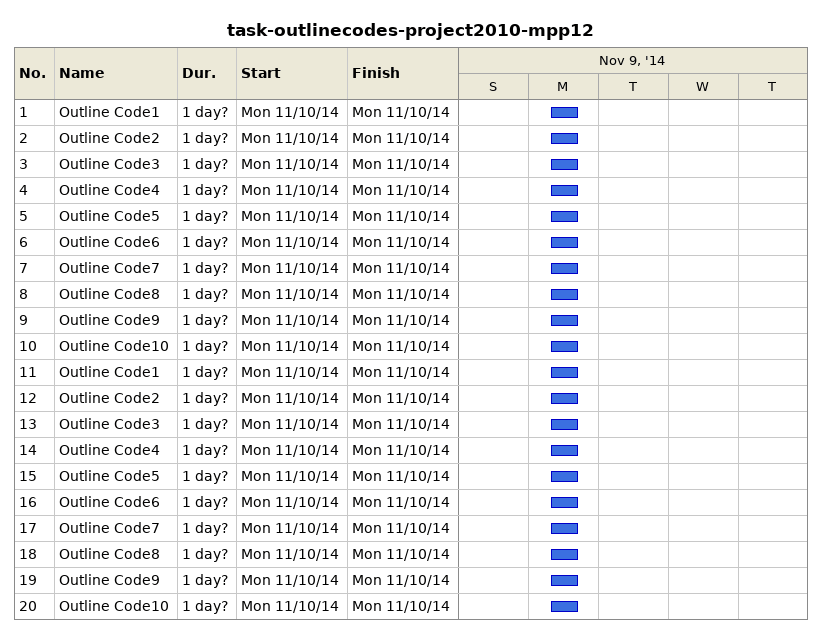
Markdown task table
task-outlinecodes-project2010-mpp12

| ID | Task | Duration | Start | Finish |
|---|---|---|---|---|
| 1 | Outline Code1 | 1d? | 2014-11-10 | 2014-11-10 |
| 2 | Outline Code2 | 1d? | 2014-11-10 | 2014-11-10 |
| 3 | Outline Code3 | 1d? | 2014-11-10 | 2014-11-10 |
| 4 | Outline Code4 | 1d? | 2014-11-10 | 2014-11-10 |
| 5 | Outline Code5 | 1d? | 2014-11-10 | 2014-11-10 |
| 6 | Outline Code6 | 1d? | 2014-11-10 | 2014-11-10 |
| 7 | Outline Code7 | 1d? | 2014-11-10 | 2014-11-10 |
| 8 | Outline Code8 | 1d? | 2014-11-10 | 2014-11-10 |
| 9 | Outline Code9 | 1d? | 2014-11-10 | 2014-11-10 |
| 10 | Outline Code10 | 1d? | 2014-11-10 | 2014-11-10 |
| 11 | Outline Code1 | 1d? | 2014-11-10 | 2014-11-10 |
| 12 | Outline Code2 | 1d? | 2014-11-10 | 2014-11-10 |
| 13 | Outline Code3 | 1d? | 2014-11-10 | 2014-11-10 |
| 14 | Outline Code4 | 1d? | 2014-11-10 | 2014-11-10 |
| 15 | Outline Code5 | 1d? | 2014-11-10 | 2014-11-10 |
| 16 | Outline Code6 | 1d? | 2014-11-10 | 2014-11-10 |
| 17 | Outline Code7 | 1d? | 2014-11-10 | 2014-11-10 |
| 18 | Outline Code8 | 1d? | 2014-11-10 | 2014-11-10 |
| 19 | Outline Code9 | 1d? | 2014-11-10 | 2014-11-10 |
| 20 | Outline Code10 | 1d? | 2014-11-10 | 2014-11-10 |
